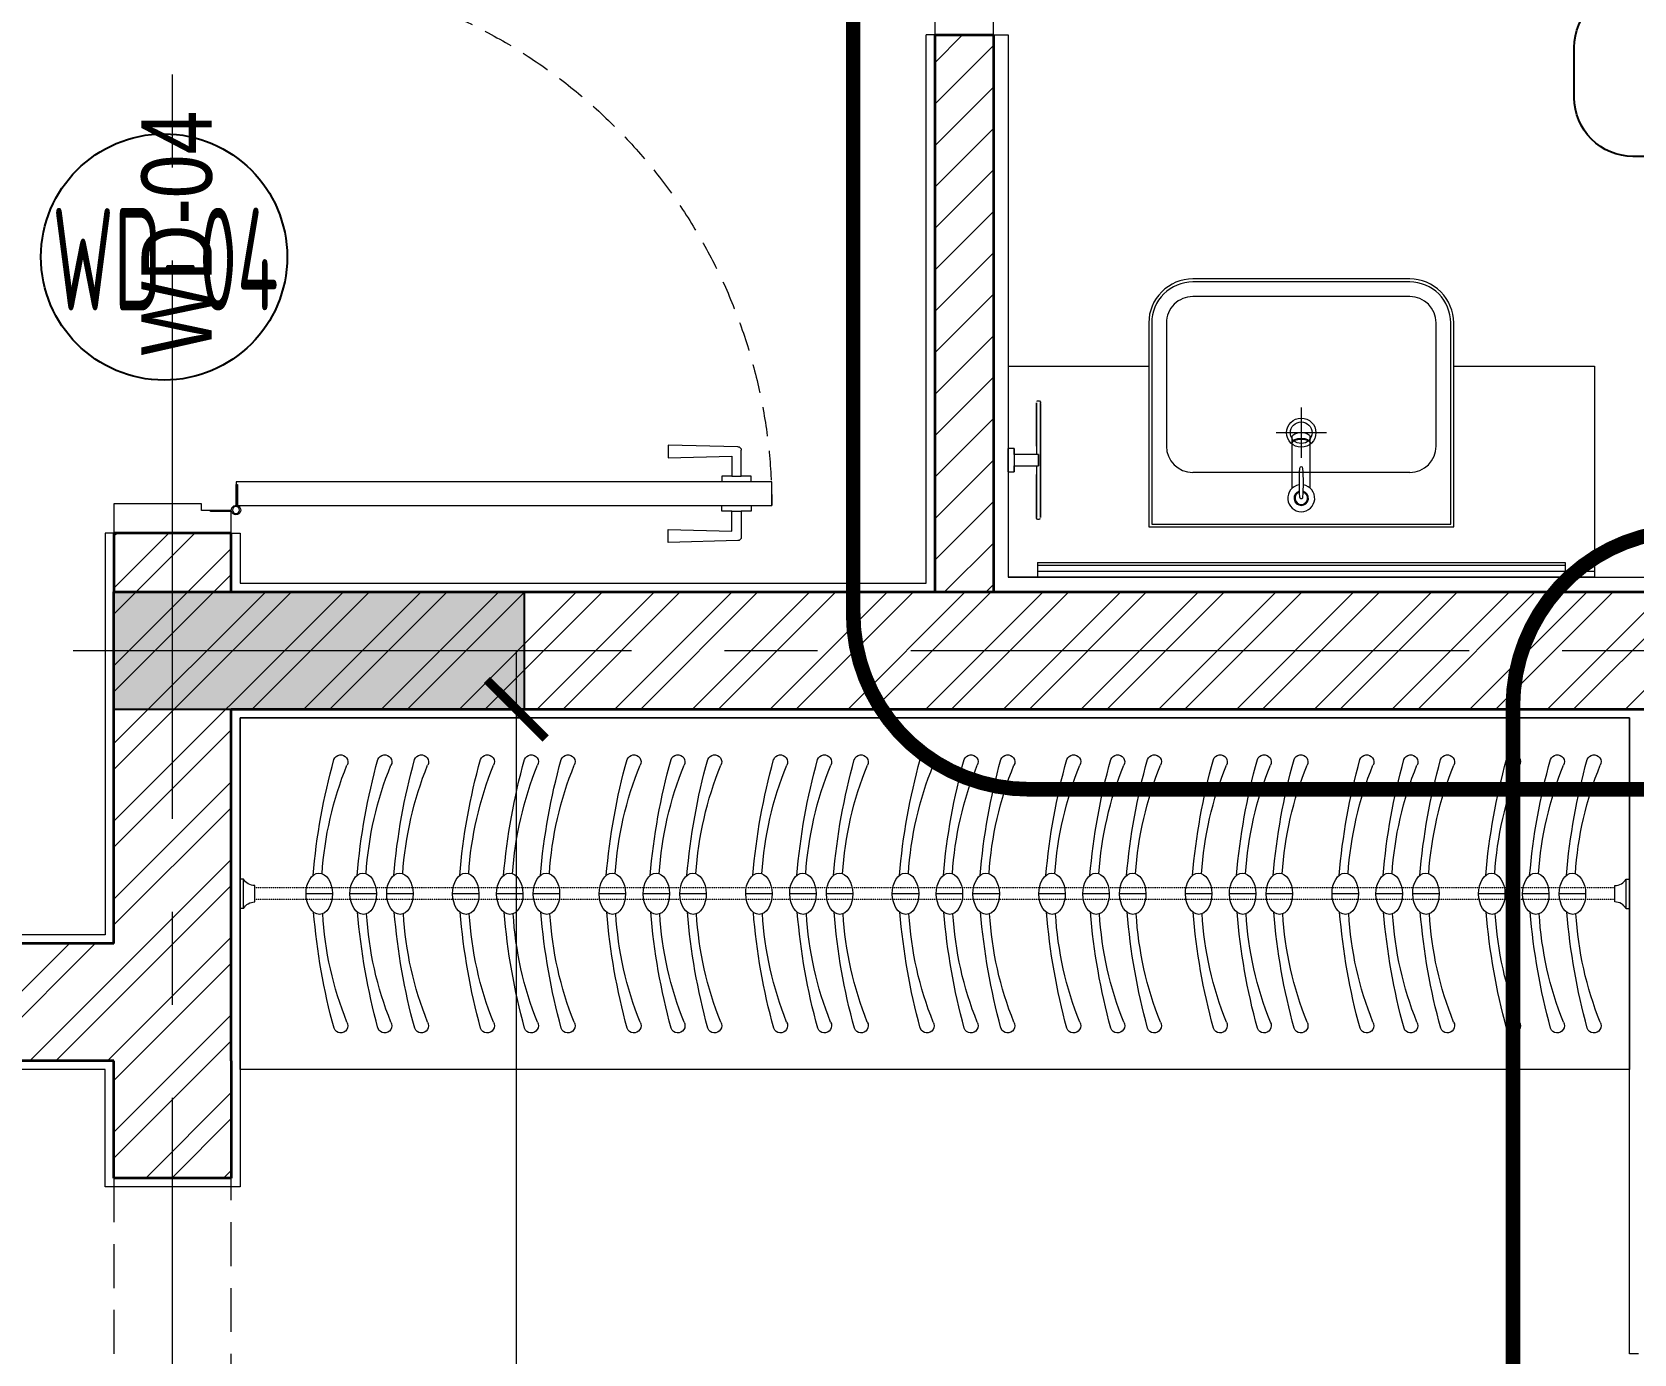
# Model space of a CAD drawing. Header units: millimetres. Extents: x -8913 to 62688, y -13000 to 43000.
# Drawn here: x 45698 to 48430, y 14700 to 16955 of the extents above; entities that cross this region are included whole.
import ezdxf
from ezdxf.enums import TextEntityAlignment as Align

# ---------------------------------------------------------------- set-up
doc = ezdxf.new("R2010")
doc.units = ezdxf.units.MM
doc.header["$MEASUREMENT"] = 0
doc.header["$PDMODE"] = 1
for name, pattern in [('1735 X DT-5BR-FFP$0$DASHED', [0.75, 0.5, -0.25]), ('1735 X DT-5BR-FFP$0$HIDDEN', [0.375, 0.25, -0.125]), ('1735 X DT-5BR-Grids$0$CENTER2', [28.575, 19.05, -3.175, 3.175, -3.175]), ('HIDDEN2', [4.7625, 3.175, -1.5875])]:
    doc.linetypes.add(name, pattern=pattern)
for name, color, linetype in [('03-Col-DT-5BR-First Floor$0$ST--Column', 4, 'Continuous'), ('03-Col-DT-5BR-First Floor$0$ST--Column Hatch', 253, 'Continuous'), ('08--DOORREF-1', 8, 'Continuous'), ('08--SPACENUMBER-1', 8, 'Continuous')]:
    doc.layers.add(name, color=color, linetype=linetype)
for name, color, linetype, lineweight in [('07--DIM-2', 2, 'Continuous', 25), ('08--DETREF', 7, 'Continuous', 25), ('08--DOORREF', 7, 'Continuous', 25), ('08--SECTREF-1', 2, 'Continuous', 25), ('08--SECTREF-2', 4, 'Continuous', 35), ('08--SPACENUMBER', 2, 'Continuous', 25), ('08--SPACEREF', 3, 'Continuous', 25), ('1735 X DT-5BR-FFP$0$F--BLOCKWALL-3', 3, 'Continuous', 35), ('1735 X DT-5BR-FFP$0$F--BLOCKWALL-3--HOLLOW', 3, 'Continuous', 35), ('1735 X DT-5BR-FFP$0$F--BLOCKWALL-3--SOLID', 3, 'Continuous', 35), ('1735 X DT-5BR-FFP$0$F--BLOCKWALL-HATCH--HOLLOW', 251, 'Continuous', 13), ('1735 X DT-5BR-FFP$0$F--BLOCKWALL-HATCH--SOLID', 251, 'Continuous', 13), ('1735 X DT-5BR-FFP$0$F--BLOCKWALL-HID', 9, '1735 X DT-5BR-FFP$0$HIDDEN', 18), ('1735 X DT-5BR-FFP$0$L--DOORS-1', 9, 'Continuous', 18), ('1735 X DT-5BR-FFP$0$M--PLASTER-0', 8, 'Continuous', 9), ('1735 X DT-5BR-FFP$0$N--FIXTURE-CB-0', 251, 'Continuous', 9), ('1735 X DT-5BR-FFP$0$N--SANITARY-1', 9, 'Continuous', 18), ('1735 X DT-5BR-Grids$0$03--GRID', 252, '1735 X DT-5BR-Grids$0$CENTER2', 5), ('Z--X-REF', 7, 'Continuous', 0)]:
    doc.layers.add(name, color=color, linetype=linetype, lineweight=lineweight)
doc.layers.add('1735 X DT-5BR-FFP$0$00--Door No', color=6, linetype='Continuous', lineweight=0, plot=False)
doc.styles.add('1735 X DT-5BR-FFP$0$style1', font='arial.ttf', dxfattribs={"width": 0.8, "height": 250})
doc.styles.add('ISO', font='isocp2.shx', dxfattribs={"width": 0.8})
doc.dimstyles.new('1-100_AR', dxfattribs={"dimtxt": 225, "dimasz": 100, "dimexe": 100, "dimexo": 100, "dimgap": 0, "dimtad": 0, "dimdec": 0, "dimzin": 12, "dimdsep": 46, "dimtxsty": 'ISO', "dimblk": 'ARCHTICK', "dimcen": 100, "dimdle": 100, "dimclrd": 8, "dimclre": 9, "dimclrt": 2, "dimadec": 0, "dimazin": 0, "dimtfac": 1, "dimtdec": 0, "dimtmove": 0, "dimatfit": 2, "dimldrblk": 'ARCHTICK', "dimfxl": 1, "dimtvp": 0.75, "dimtolj": 1, "dimtzin": 12, "dimlwd": 9, "dimlwe": 9, "dimarcsym": 0})

# ---------------------------------------------------------------- blocks, each defined once
blk = doc.blocks.new('*U483')
h = blk.add_hatch(color=252)
h.paths.add_polyline_path([(-0.0025, 0.0153, 0.724863), (-0.0025, 0), (-0.0025, -0.036), (-0.0005, -0.036), (-0.0005, -0.0004, 1.209796)])
h.paths.add_polyline_path([(-0.006, 0.0076, -1), (0.006, 0.0076, -1)], flags=16)
blk.add_hatch(color=252).paths.add_polyline_path([(0.0076, 0.0101, -0.06361), (0.008, 0.0081), (0.0436, 0.0081), (0.0436, 0.0101)])
blk.add_lwpolyline([(-0.0025, 0.0153, 0.723917), (-0.0025, 0), (-0.0025, -0.036), (-0.0005, -0.036), (-0.0005, -0.0004, 1.209796), (-0.0025, 0.0153)], format="xyb")
blk.add_lwpolyline([(0.008, 0.0081), (0.0436, 0.0081), (0.0436, 0.0101), (0.0076, 0.0101)])
blk.add_circle((0, 0.0076), 0.00604)
blk = doc.blocks.new('*U614')
at = {"lineweight": 5}
for p, q in [((37.5, 687), (37.5, 670)), ((47.5, 687), (37.5, 687)), ((87.5, 687), (97.5, 687)), ((97.5, 687), (97.5, 670)), ((-12.6, 664.1), (-15.5, 545)), ((37.5, 670), (-6.6, 670)), ((37.5, 654), (37.5, 670)), ((97.5, 670), (141.7, 670)), ((97.5, 654), (97.5, 670)), ((147.7, 664.1), (150.5, 545)), ((3.5, 654), (37.5, 654)), ((6.5, 545), (3.5, 654)), ((37.5, 654), (37.5, 637)), ((37.5, 637), (47.5, 637)), ((97.5, 637), (87.5, 637)), ((131.5, 654), (97.5, 654)), ((97.5, 654), (97.5, 637)), ((128.5, 545), (131.5, 654)), ((-15.5, 545), (6.5, 545)), ((150.5, 545), (128.5, 545))]:
    blk.add_line(p, q, dxfattribs=at)
blk.add_lwpolyline([(47.5, 8.5), (47.5, 722), (87.5, 722), (87.5, 8.5)], close=True, dxfattribs=at)
for points in [[(50, -51), (50, -100), (0, -100), (0, 0), (39, 0), (39, -51), (50, -51)], [(750, -51), (750, -100), (800, -100), (800, 0), (761, 0), (761, -51), (750, -51)]]:
    blk.add_lwpolyline(points, dxfattribs=at)
at = {"linetype": '1735 X DT-5BR-FFP$0$DASHED', "ltscale": 100}
blk.add_arc((47.5, 8.5), 713.5, 359.4693, 89.9985, dxfattribs=at)
at = {"lineweight": 5}
for centre, start, end in [((-6.6, 664), 90, 178.6251), ((141.7, 664), 1.3749, 90)]:
    blk.add_arc(centre, 6, start, end, dxfattribs=at)
at = {"lineweight": 5, "xscale": 1000, "yscale": 1000, "zscale": 1000}
blk.add_blockref('*U483', (39.5, 0.4), dxfattribs=at)
blk = doc.blocks.new('*U615')
at = {"lineweight": 5}
for p, q in [((37.5, 887), (37.5, 870)), ((47.5, 887), (37.5, 887)), ((87.5, 887), (97.5, 887)), ((97.5, 887), (97.5, 870)), ((-12.6, 864.1), (-15.5, 745)), ((37.5, 870), (-6.6, 870)), ((3.5, 854), (37.5, 854)), ((6.5, 745), (3.5, 854)), ((37.5, 854), (37.5, 870)), ((37.5, 854), (37.5, 837)), ((97.5, 870), (141.7, 870)), ((97.5, 854), (97.5, 870)), ((131.5, 854), (97.5, 854)), ((97.5, 854), (97.5, 837)), ((128.5, 745), (131.5, 854)), ((147.7, 864.1), (150.5, 745)), ((37.5, 837), (47.5, 837)), ((97.5, 837), (87.5, 837)), ((-15.5, 745), (6.5, 745)), ((150.5, 745), (128.5, 745))]:
    blk.add_line(p, q, dxfattribs=at)
blk.add_lwpolyline([(47.5, 8.5), (47.5, 922), (87.5, 922), (87.5, 8.5)], close=True, dxfattribs=at)
for points in [[(50, -51), (50, -200), (0, -200), (0, 0), (39, 0), (39, -51), (50, -51)], [(950, -51), (950, -200), (1000, -200), (1000, 0), (961, 0), (961, -51), (950, -51)]]:
    blk.add_lwpolyline(points, dxfattribs=at)
at = {"linetype": '1735 X DT-5BR-FFP$0$DASHED', "ltscale": 100}
blk.add_arc((47.5, 8.5), 913.5, 359.4693, 89.9985, dxfattribs=at)
at = {"lineweight": 5}
for centre, start, end in [((-6.6, 864), 90, 178.6251), ((141.7, 864), 1.3749, 90)]:
    blk.add_arc(centre, 6, start, end, dxfattribs=at)
at = {"lineweight": 5, "xscale": 1000, "yscale": 1000, "zscale": 1000}
blk.add_blockref('*U483', (39.5, 0.4), dxfattribs=at)
blk = doc.blocks.new('1735 X DT-5BR-FFP$0$ID-009A$0$A$C4D624917')
for p, q in [((-25, -14), (-25, 14)), ((-6, 25), (0, 25)), ((-6, -25), (-6, 25)), ((0, -25), (0, 25)), ((-6, -25), (0, -25))]:
    blk.add_line(p, q)
for centre, start, end in [((-25, 35.9), 270.0527, 330.0844), ((-25, -35.9), 29.9156, 89.9473)]:
    blk.add_arc(centre, 21.9, start, end)
blk = doc.blocks.new('1735 X DT-5BR-FFP$0$Clothes Hanger')
at = {"color": 0, "ltscale": 300}
blk.add_line((26.3, 237.2, 0), (71.4, 237.2, 0), dxfattribs=at)
at = {"color": 0, "ltscale": 300, "extrusion": (-1.35005e-15, -2.57735e-24, -1)}
for centre, major_axis, ratio, start_param, end_param in [((12.2, 462.2, 0), (-0.2, 12.2), 1, 4.204543, 7.50022), ((-632.4, 249.2, 0), (-150.6, 856.4), 0.791628, 1.455021, 1.686572), ((-325.9, 285.7, 0), (-101.6, 454), 0.783352, 1.365746, 1.775847), ((-325.1, 190.3, 0), (104.2, 454.4), 0.781845, 1.365746, 1.775847), ((-631.5, 227.8, 0), (153.8, 856.3), 0.79127, 1.455021, 1.686572), ((12.2, 12.2, 0), (-0.2, 12.2), 1, 1.924655, 5.220332)]:
    blk.add_ellipse(centre, major_axis=major_axis, ratio=ratio, start_param=start_param, end_param=end_param, dxfattribs=at)
at = {"color": 0, "ltscale": 300}
blk.add_ellipse((48.9, 237.2, 0), major_axis=(0.4, -35.1), ratio=0.641459, dxfattribs=at)
blk = doc.blocks.new('*U619')
at = {"ltscale": 300}
for p, q in [((2370, 600), (0, 600)), ((0, 600), (0, 0)), ((2370, 0), (2370, 600)), ((0, 0), (2370, 0))]:
    blk.add_line(p, q, dxfattribs=at)
at = {"linetype": '1735 X DT-5BR-FFP$0$HIDDEN', "ltscale": 0.1}
for p, q in [((25, 310, 0), (2345, 310)), ((25, 290, 0), (2345, 290))]:
    blk.add_line(p, q, dxfattribs=at)
at = {"linetype": '1735 X DT-5BR-FFP$0$HIDDEN', "ltscale": 0.5, "xscale": -1, "rotation": 180}
for p in [(48.5, 537.2, 0), (111.1, 537.2, 0), (186.1, 537.2, 0), (298.5, 537.2, 0), (361.1, 537.2, 0), (436.1, 537.2, 0), (548.5, 537.2, 0), (611.1, 537.2, 0), (686.1, 537.2, 0), (798.5, 537.2, 0), (861.1, 537.2, 0), (936.1, 537.2, 0), (1048.5, 537.2, 0), (1111.1, 537.2, 0), (1186.1, 537.2, 0), (1298.5, 537.2, 0), (1361.1, 537.2, 0), (1436.1, 537.2, 0), (1548.5, 537.2, 0), (1611.1, 537.2, 0), (1686.1, 537.2, 0), (1798.5, 537.2, 0), (1861.1, 537.2, 0), (1936.1, 537.2, 0), (2048.5, 537.2, 0), (2111.1, 537.2, 0), (2186.1, 537.2, 0)]:
    blk.add_blockref('1735 X DT-5BR-FFP$0$Clothes Hanger', p, dxfattribs=at)
at = {"linetype": '1735 X DT-5BR-FFP$0$HIDDEN', "ltscale": 6, "xscale": -1}
blk.add_blockref('1735 X DT-5BR-FFP$0$ID-009A$0$A$C4D624917', (0, 300), dxfattribs=at)
at = {"linetype": '1735 X DT-5BR-FFP$0$HIDDEN', "ltscale": 6}
blk.add_blockref('1735 X DT-5BR-FFP$0$ID-009A$0$A$C4D624917', (2370, 300), dxfattribs=at)
blk = doc.blocks.new('03-Col-DT-5BR-First Floor')
at = {"layer": '03-Col-DT-5BR-First Floor$0$ST--Column Hatch'}
h = blk.add_hatch(color=256, dxfattribs=at)
h.dxf.hatch_style = 1
h.paths.add_polyline_path([(10050, 16000), (10050, 15800), (10750, 15800), (10750, 16000)])
at = {"layer": '03-Col-DT-5BR-First Floor$0$ST--Column'}
blk.add_lwpolyline([(10050, 16000), (10050, 15800), (10750, 15800), (10750, 16000)], close=True, dxfattribs=at)
blk = doc.blocks.new('1735 X DT-5BR-FFP$0$TOWEL RAIL')
at = {"layer": '1735 X DT-5BR-FFP$0$N--SANITARY-1', "color": 252}
for p, q in [((24233.9, 15819.3), (24234.7, 15821)), ((24234.7, 15821), (24238.1, 15821)), ((24238.1, 15821), (24239.8, 15818.5)), ((24233, 15816.8), (24233, 15817.6)), ((24233, 15817.6), (24233, 15815.9)), ((24233, 15812.6), (24233, 15816.8)), ((24233, 15815.9), (24233, 15810)), ((24233, 15804.1), (24233, 15812.6)), ((24233, 15810), (24233, 15800.7)), ((24233, 15793.1), (24233, 15804.1)), ((24233, 15800.7), (24233, 15788)), ((24233, 15777.8), (24233, 15793.1)), ((24239.8, 15818.5), (24239.8, 15817.6)), ((24239.8, 15817.6), (24239.8, 15815.9)), ((24239.8, 15814.3), (24239.8, 15817.6)), ((24239.8, 15817.6), (24239.8, 15817.6)), ((24239.8, 15815.9), (24239.8, 15810)), ((24239.8, 15807.5), (24239.8, 15814.3)), ((24239.8, 15810), (24239.8, 15800.7)), ((24239.8, 15796.5), (24239.8, 15807.5)), ((24239.8, 15800.7), (24239.8, 15788)), ((24239.8, 15782.9), (24239.8, 15796.5)), ((24233, 15788), (24233, 15771.9)), ((24233, 15760.9), (24233, 15777.8)), ((24233, 15771.9), (24233, 15754.9)), ((24239.8, 15788), (24239.8, 15771.9)), ((24239.8, 15766.8), (24239.8, 15782.9)), ((24239.8, 15771.9), (24239.8, 15754.9)), ((24239.8, 15749), (24239.8, 15766.8)), ((24233, 15743.1), (24233, 15760.9)), ((24233, 15754.9), (24233, 15735.4)), ((24233, 15723.6), (24233, 15743.1)), ((24239.8, 15754.9), (24239.8, 15743.9)), ((24239.8, 15729.5), (24239.8, 15749)), ((24288.1, 15739.7), (24278, 15739.7)), ((24278, 15739.7), (24278, 15738.8)), ((24278, 15738.8), (24278, 15739.7)), ((24278, 15738.8), (24278, 15737.1)), ((24278, 15737.1), (24278, 15738.8)), ((24288.1, 15739.7), (24288.1, 15738.8)), ((24288.1, 15738.8), (24288.1, 15737.1)), ((24233, 15735.4), (24233, 15715.9)), ((24233, 15703.2), (24233, 15723.6)), ((24233, 15715.9), (24233, 15696.5)), ((24236.4, 15727.8), (24236.4, 15729.5)), ((24236.4, 15729.5), (24236.4, 15719.3)), ((24237.3, 15729.5), (24236.4, 15729.5)), ((24236.4, 15726.1), (24236.4, 15727.8)), ((24236.4, 15724.4), (24236.4, 15726.1)), ((24236.4, 15721.9), (24236.4, 15724.4)), ((24236.4, 15719.3), (24236.4, 15721.9)), ((24236.4, 15716.8), (24236.4, 15719.3)), ((24236.4, 15719.3), (24236.4, 15710)), ((24236.4, 15715.1), (24236.4, 15716.8)), ((24236.4, 15712.6), (24236.4, 15715.1)), ((24236.4, 15710.9), (24236.4, 15712.6)), ((24236.4, 15710), (24236.4, 15710.9)), ((24238.1, 15729.5), (24237.3, 15729.5)), ((24239, 15729.5), (24238.1, 15729.5)), ((24239.8, 15729.5), (24239, 15729.5)), ((24239, 15729.5), (24239, 15729.5)), ((24278, 15729.5), (24239.8, 15729.5)), ((24239.8, 15729.5), (24239.8, 15729.5)), ((24278, 15737.1), (24278, 15733.7)), ((24278, 15733.7), (24278, 15737.1)), ((24278, 15733.7), (24278, 15729.5)), ((24278, 15729.5), (24278, 15733.7)), ((24278, 15724.4), (24278, 15729.5)), ((24278, 15719.3), (24278, 15724.4)), ((24278, 15714.3), (24278, 15719.3)), ((24278, 15710), (24278, 15714.3)), ((24288.1, 15737.1), (24288.1, 15733.7)), ((24288.1, 15733.7), (24288.1, 15729.5)), ((24288.1, 15729.5), (24288.1, 15724.4)), ((24288.1, 15724.4), (24288.1, 15719.3)), ((24288.1, 15719.3), (24288.1, 15714.3)), ((24288.1, 15714.3), (24288.1, 15710)), ((24233, 15684.6), (24233, 15703.2)), ((24233, 15696.5), (24233, 15677.8)), ((24233, 15666.8), (24233, 15684.6)), ((24236.4, 15710), (24237.3, 15710)), ((24237.3, 15710), (24238.1, 15710)), ((24238.1, 15710), (24239, 15710)), ((24239, 15710), (24239, 15710)), ((24239, 15710), (24239.8, 15710)), ((24239.8, 15710), (24278, 15710)), ((24239.8, 15703.2), (24239.8, 15710)), ((24239.8, 15710), (24239.8, 15710)), ((24239.8, 15684.6), (24239.8, 15703.2)), ((24239.8, 15695.6), (24239.8, 15677.8)), ((24239.8, 15666.8), (24239.8, 15684.6)), ((24278, 15710), (24278, 15705.8)), ((24278, 15705.8), (24278, 15710)), ((24278, 15705.8), (24278, 15702.4)), ((24278, 15702.4), (24278, 15705.8)), ((24278, 15702.4), (24278, 15699.8)), ((24278, 15699.8), (24278, 15702.4)), ((24278, 15699.8), (24288.1, 15699.8)), ((24278, 15699.8), (24278, 15699.8)), ((24278, 15699.8), (24278, 15699.8)), ((24288.1, 15710), (24288.1, 15705.8)), ((24288.1, 15705.8), (24288.1, 15702.4)), ((24288.1, 15702.4), (24288.1, 15699.8)), ((24288.1, 15699.8), (24288.1, 15699.8)), ((24233, 15677.8), (24233, 15660.9)), ((24233, 15651.5), (24233, 15666.8)), ((24233, 15660.9), (24233, 15646.5)), ((24239.8, 15677.8), (24239.8, 15660.9)), ((24239.8, 15651.5), (24239.8, 15666.8)), ((24239.8, 15660.9), (24239.8, 15646.5)), ((24233, 15638.8), (24233, 15651.5)), ((24233, 15646.5), (24233, 15634.6)), ((24233, 15629.5), (24233, 15638.8)), ((24233, 15634.6), (24233, 15627)), ((24233, 15623.6), (24233, 15629.5)), ((24239.8, 15638.8), (24239.8, 15651.5)), ((24239.8, 15646.5), (24239.8, 15634.6)), ((24239.8, 15629.5), (24239.8, 15638.8)), ((24239.8, 15634.6), (24239.8, 15627)), ((24239.8, 15623.6), (24239.8, 15629.5)), ((24233, 15627), (24233, 15621.9)), ((24233, 15621.9), (24233, 15622.7)), ((24233, 15621), (24233, 15621.9)), ((24233, 15621.9), (24233, 15621.9)), ((24234.7, 15618.5), (24233, 15621)), ((24238.1, 15618.5), (24234.7, 15618.5)), ((24239, 15619.3), (24238.1, 15618.5)), ((24239.8, 15627), (24239.8, 15621.9)), ((24239.8, 15621.9), (24239.8, 15623.6)), ((24239.8, 15621.9), (24239.8, 15621.9))]:
    blk.add_line(p, q, dxfattribs=at)
blk = doc.blocks.new('1735 X DT-5BR-FFP$0$rak top semi recessed top')
at = {"layer": '1735 X DT-5BR-FFP$0$N--SANITARY-1'}
for p, q in [((-18203.7, 4821.2), (-18723.7, 4821.2)), ((-18479, 4755.1), (-18479, 4667.1)), ((-18448.4, 4755.1), (-18448.4, 4667.1)), ((-18648.7, 4728.2), (-18278.7, 4728.2)), ((-18693.7, 4683.2), (-18693.7, 4473.2)), ((-18233.7, 4473.2), (-18233.7, 4683.2)), ((-18648.7, 4428.2), (-18278.7, 4428.2))]:
    blk.add_line(p, q, dxfattribs=at)
for points in [[(-18203.7, 4821.2), (-18723.7, 4821.2), (-18723.7, 4473.2, 0.414214), (-18648.7, 4398.2), (-18278.7, 4398.2, 0.414214), (-18203.7, 4473.2)], [(-18208.7, 4816.2), (-18718.7, 4816.2), (-18718.7, 4473.2, 0.414214), (-18648.7, 4403.2), (-18278.7, 4403.2, 0.414214), (-18208.7, 4473.2)]]:
    blk.add_lwpolyline(points, format="xyb", close=True, dxfattribs=at)
for points in [[(-18463.7, 4617.6), (-18463.7, 4703.2)], [(-18506.5, 4660.4), (-18420.9, 4660.4)]]:
    blk.add_lwpolyline(points, dxfattribs=at)
for radius in [24.9, 18.5]:
    blk.add_circle((-18463.7, 4660.4), radius, dxfattribs=at)
for centre, radius, start, end in [((-18463.7, 4772.2), 23, 279.4878, 260.5115), ((-18463.7, 4772.2), 12.3, 286.4132, 253.5861), ((-18463.7, 4772.2), 10.7, 288.3948, 251.6045), ((-18157.4, 4745.8), 310.1, 175.5078, 184.4915), ((-18463.7, 4770), 2.86, 359.9996, 179.9996), ((-18770, 4745.8), 310.1, 355.5078, 4.4915), ((-18648.7, 4683.2), 45, 90, 180), ((-18278.7, 4683.2), 45, 0, 90), ((-18463.7, 4721.5), 2.86, 179.9996, 359.9996), ((-18648.7, 4473.2), 45, 180, 270), ((-18278.7, 4473.2), 45, 270, 0)]:
    blk.add_arc(centre, radius, start, end, dxfattribs=at)
at = {"layer": '1735 X DT-5BR-FFP$0$N--SANITARY-1', "extrusion": (0, 0, -1)}
for centre in [(-18463.7, 4678.2), (-18463.7, 4676.9), (-18463.7, 4667.1)]:
    blk.add_ellipse(centre, major_axis=(-15.3, 0), ratio=0.448066, start_param=3.141593, end_param=6.283185, dxfattribs=at)
blk = doc.blocks.new('1735 X DT-5BR-FFP$0$semi-recessed wash basin plan')
for p, q in [((25503, 15303.6), (25503, 15328.6)), ((26403, 15303.6), (26403, 15328.6))]:
    blk.add_line(p, q)
at = {"layer": '1735 X DT-5BR-FFP$0$M--PLASTER-0'}
blk.add_line((25453, 15303.6), (25453, 15328.6), dxfattribs=at)
blk.add_lwpolyline([(26403, 15303.6), (25503, 15303.6)], dxfattribs=at)
at = {"layer": '1735 X DT-5BR-FFP$0$N--SANITARY-1'}
for p, q in [((26453, 14968.6), (26453, 15328.6)), ((25503, 15308.6), (26403, 15308.6)), ((25693, 14968.6), (25453, 14968.6)), ((26453, 14968.6), (26213, 14968.6))]:
    blk.add_line(p, q, dxfattribs=at)
blk.add_lwpolyline([(25453, 14968.6), (25453, 15328.6), (26453, 15328.6)], dxfattribs=at)
at = {"layer": '1735 X DT-5BR-FFP$0$N--SANITARY-1', "color": 136}
blk.add_lwpolyline([(25453, 15318.6), (26403, 15318.6)], dxfattribs=at)
at = {"layer": '1735 X DT-5BR-FFP$0$N--SANITARY-1'}
blk.add_blockref('1735 X DT-5BR-FFP$0$rak top semi recessed top', (44416.7, 10421.6), dxfattribs=at)
blk = doc.blocks.new('1735 X DT-5BR-FFP')
at = {"layer": '1735 X DT-5BR-FFP$0$F--BLOCKWALL-HATCH--HOLLOW'}
h = blk.add_hatch(dxfattribs=at)
h.set_pattern_fill('ANSI32', color=256, scale=250)
h.paths.add_polyline_path([(10250, 16100), (10050, 16100), (10050, 16000), (10250, 16000)])
h = blk.add_hatch(dxfattribs=at)
h.set_pattern_fill('ANSI32', color=256, scale=250)
h.paths.add_polyline_path([(9250, 15400), (9250, 15200), (10050, 15200), (10050, 15000), (10250, 15000), (10250, 15800), (14750, 15800), (14750, 16000), (10050, 16000), (10050, 15400)])
at = {"layer": '1735 X DT-5BR-FFP$0$F--BLOCKWALL-HATCH--SOLID'}
h = blk.add_hatch(dxfattribs=at)
h.set_pattern_fill('ANSI31', color=256, scale=400, style=0)
h.paths.add_polyline_path([(11550, 16950), (11450, 16950), (11450, 16000), (11550, 16000)])
at = {"layer": '1735 X DT-5BR-FFP$0$F--BLOCKWALL-3--HOLLOW'}
for p, q in [((10250, 15200), (10250, 15800)), ((10250, 15800), (14750, 15800)), ((10050, 15400), (9250, 15400)), ((10050, 15200), (9250, 15200)), ((10250, 15200), (10250, 15000)), ((10250, 15000), (10050, 15000))]:
    blk.add_line(p, q, dxfattribs=at)
blk.add_lwpolyline([(10250, 16100), (10050, 16100), (10050, 16000), (10250, 16000)], close=True, dxfattribs=at)
for points in [[(10050, 15400), (10050, 16000), (14750, 16000)], [(10050, 15000), (10050, 15200)]]:
    blk.add_lwpolyline(points, dxfattribs=at)
at = {"layer": '1735 X DT-5BR-FFP$0$F--BLOCKWALL-3--SOLID'}
for p, q in [((11450, 16950), (11550, 16950)), ((11450, 16950), (11450, 16000)), ((11550, 16950), (11550, 16000))]:
    blk.add_line(p, q, dxfattribs=at)
at = {"layer": '1735 X DT-5BR-FFP$0$F--BLOCKWALL-HID', "ltscale": 300}
for p, q in [((10050, 15000), (10050, 13500)), ((10250, 13500), (10250, 15000))]:
    blk.add_line(p, q, dxfattribs=at)
at = {"layer": '1735 X DT-5BR-FFP$0$M--PLASTER-0'}
for p, q in [((11450, 16950), (11435, 16950)), ((11550, 16950), (11575, 16950)), ((10050, 16100), (10035, 16100)), ((10250, 16100), (10265, 16100)), ((12650, 14700), (12635, 14700))]:
    blk.add_line(p, q, dxfattribs=at)
for points in [[(11575, 16950), (11575, 16025), (13825, 16024.9), (13825, 16624.9), (14725, 16624.9), (14725, 17149.9)], [(10265, 16100), (10265, 16015), (11435, 16015), (11435, 16950)], [(10035, 16100), (10035, 15415), (9250, 15415)], [(12635, 14700), (12635, 15785), (10265, 15785), (10265, 14985), (10035, 14985), (10035, 15185), (9250, 15185)]]:
    blk.add_lwpolyline(points, dxfattribs=at)
blk.add_blockref('03-Col-DT-5BR-First Floor', (0, 0))
at = {"layer": '1735 X DT-5BR-FFP$0$F--BLOCKWALL-3', "lineweight": 30, "rotation": 180}
blk.add_blockref('1735 X DT-5BR-FFP$0$TOWEL RAIL', (35863.1, 31944.4), dxfattribs=at)
at = {"layer": '1735 X DT-5BR-FFP$0$L--DOORS-1', "rotation": 270}
blk.add_blockref('*U614', (11550, 17750), dxfattribs=at)
at = {"layer": '1735 X DT-5BR-FFP$0$L--DOORS-1', "xscale": -1, "rotation": 270}
blk.add_blockref('*U615', (10250, 16100), dxfattribs=at)
at = {"layer": '1735 X DT-5BR-FFP$0$N--FIXTURE-CB-0', "xscale": -1, "rotation": 9.985932081235662e-09}
blk.add_blockref('*U619', (12635, 15185), dxfattribs=at)
at = {"layer": '1735 X DT-5BR-FFP$0$N--SANITARY-1', "rotation": 180}
blk.add_blockref('1735 X DT-5BR-FFP$0$semi-recessed wash basin plan', (38028, 31353.6), dxfattribs=at)
at = {"layer": '1735 X DT-5BR-FFP$0$00--Door No', "insert": (10157.7, 16612), "char_height": 120, "width": 687.788, "attachment_point": 5, "rotation": 90, "style": '1735 X DT-5BR-FFP$0$style1'}
blk.add_mtext('{\\fSWIS721 BT|b0|i0|c0|p50;WD-04}', dxfattribs=at)
blk = doc.blocks.new('FGRTGR')
at = {"layer": '08--SPACENUMBER-1'}
blk.add_lwpolyline([(-400, 340.8), (400, 340.8, -0.414214), (500, 240.8), (500.2, 154.9, -0.414214), (400.2, 54.9), (-400, 54.9, -0.414214), (-500, 154.9), (-500, 240.8, -0.414214)], format="xyb", close=True, dxfattribs=at)
at = {"layer": '08--SPACENUMBER', "style": 'ISO', "width": 0.7, "flags": 4}
blk.add_attdef('01', text='', height=175, dxfattribs=at).set_placement((0.5, 212.4), align=Align.MIDDLE)
at = {"layer": '08--SPACEREF', "style": 'ISO', "width": 0.7, "flags": 4}
for p in [(1.4, 839.9), (1.4, 475)]:
    blk.add_attdef('S', text='', height=200, dxfattribs=at).set_placement(p, align=Align.CENTER)
blk = doc.blocks.new('OPEN-NO')
at = {"layer": '08--DOORREF-1'}
blk.add_circle((0, 0), 300, dxfattribs=at)
at = {"layer": '08--DOORREF', "style": 'ISO', "width": 0.6}
blk.add_attdef('OPEINGNO', text='', height=250, dxfattribs=at).set_placement((3.2, -4.8), align=Align.MIDDLE)
blk = doc.blocks.new('_ArchTick')
at = {"color": 0, "const_width": 0.15}
blk.add_lwpolyline([(-0.5, -0.5), (0.5, 0.5)], dxfattribs=at)
blk = doc.blocks.new('*D142')
at = {"layer": '07--DIM-2', "color": 8, "lineweight": 9, "transparency": 16777216}
blk.add_line((46523.6, 15900), (46523.6, 12700), dxfattribs=at)
at = {"layer": '07--DIM-2', "color": 9, "lineweight": 9, "transparency": 16777216}
for p, q in [((46137.5, 15800), (46623.6, 15800)), ((46137.5, 12800), (46623.6, 12800))]:
    blk.add_line(p, q, dxfattribs=at)
at = {"layer": 'Defpoints', "color": 0, "transparency": 16777216}
for p in [(46037.5, 15800), (46037.5, 12800), (46523.6, 12800)]:
    blk.add_point(p, dxfattribs=at)
at = {"layer": '07--DIM-2', "color": 8, "lineweight": 9, "transparency": 16777216, "xscale": 100, "yscale": 100, "zscale": 100}
for p, rotation in [((46523.6, 15800), 90), ((46523.6, 12800), 270)]:
    blk.add_blockref('_ArchTick', p, dxfattribs=dict(at, rotation=rotation))
at = {"layer": '07--DIM-2', "color": 2, "transparency": 16777216, "insert": (46354.9, 14300), "char_height": 225, "attachment_point": 5, "rotation": 90, "style": 'ISO'}
blk.add_mtext('\\A1;3000', dxfattribs=at)
blk = doc.blocks.new('*D144')
at = {"layer": '07--DIM-2', "color": 8, "lineweight": 9, "transparency": 16777216}
blk.add_line((45538, 15300), (45538, 9600), dxfattribs=at)
at = {"layer": '07--DIM-2', "color": 9, "lineweight": 9, "transparency": 16777216}
for p, q in [((45837.5, 15200), (45438, 15200)), ((45822.5, 9700), (45438, 9700))]:
    blk.add_line(p, q, dxfattribs=at)
at = {"layer": 'Defpoints', "color": 0, "transparency": 16777216}
for p in [(45937.5, 15200), (45538, 9700), (45922.5, 9700)]:
    blk.add_point(p, dxfattribs=at)
at = {"layer": '07--DIM-2', "color": 8, "lineweight": 9, "transparency": 16777216, "xscale": 100, "yscale": 100, "zscale": 100}
for p, rotation in [((45538, 15200), 90), ((45538, 9700), 270)]:
    blk.add_blockref('_ArchTick', p, dxfattribs=dict(at, rotation=rotation))
at = {"layer": '07--DIM-2', "color": 2, "transparency": 16777216, "insert": (45369.3, 12450), "char_height": 225, "attachment_point": 5, "rotation": 90, "style": 'ISO'}
blk.add_mtext('\\A1;5500', dxfattribs=at)
blk = doc.blocks.new('*U218')
at = {"layer": '08--DETREF', "color": 251, "linetype": 'HIDDEN2', "ltscale": 100, "const_width": 35}
blk.add_lwpolyline([(-191058.9, 56743.8, 0.414214), (-190638.9, 56323.8), (-186281.1, 56323.8, 0.414214), (-185861.1, 56743.8), (-185861.1, 59302.9, 0.414214), (-186281.1, 59722.9), (-190638.9, 59722.9, 0.414214), (-191058.9, 59302.9)], format="xyb", close=True, dxfattribs=at)
at = {"layer": '08--SECTREF-1', "style": 'ISO', "width": 0.8, "flags": 4}
blk.add_attdef('DRG-NO', text='', height=250, dxfattribs=at).set_placement((-184474.3, 59953.7), align=Align.MIDDLE_CENTER)
at = {"layer": '08--SECTREF-2', "style": 'ISO', "width": 0.8, "flags": 4}
blk.add_attdef('SECTION', text='', height=350, dxfattribs=at).set_placement((-184474.3, 60374.4), align=Align.MIDDLE_CENTER)
blk = doc.blocks.new('*U219')
at = {"layer": '08--DETREF', "color": 251, "linetype": 'HIDDEN2', "ltscale": 100, "const_width": 35}
blk.add_lwpolyline([(-189465.3, 55104.1, 0.414214), (-189045.3, 54684.1), (-186281.1, 54684.1, 0.414214), (-185861.1, 55104.1), (-185861.1, 59302.9, 0.414214), (-186281.1, 59722.9), (-189045.3, 59722.9, 0.414214), (-189465.3, 59302.9)], format="xyb", close=True, dxfattribs=at)
at = {"layer": '08--SECTREF-1', "style": 'ISO', "width": 0.8, "flags": 4}
blk.add_attdef('DRG-NO', text='', height=250, dxfattribs=at).set_placement((-184474.3, 59953.7), align=Align.MIDDLE_CENTER)
at = {"layer": '08--SECTREF-2', "style": 'ISO', "width": 0.8, "flags": 4}
blk.add_attdef('SECTION', text='', height=350, dxfattribs=at).set_placement((-184474.3, 60374.4), align=Align.MIDDLE_CENTER)
blk = doc.blocks.new('1735 X DT-5BR-Grids')
at = {"layer": '1735 X DT-5BR-Grids$0$03--GRID', "ltscale": 50}
for p, q in [((10150, -2960.853), (10150, 33283.323)), ((-2878.651, 15899.999), (20742.863, 15899.999))]:
    blk.add_line(p, q, dxfattribs=at)

msp = doc.modelspace()

# ---------------------------------------------------------------- block references
at = {"layer": 'Z--X-REF'}
msp.add_blockref('1735 X DT-5BR-FFP', (35787.5, 0), dxfattribs=at)

# ---------------------------------------------------------------- next in the draw order: block references
msp.add_blockref('1735 X DT-5BR-Grids', (35787.5, 0))
at = {"layer": '08--DETREF', "xscale": 0.7142857142857143, "yscale": 0.7142857142857143, "zscale": 0.7142857142857143}
for name, p in [('*U218', (183568.9, -24568)), ('*U219', (183555.9, -26554.4))]:
    msp.add_blockref(name, p, dxfattribs=at)
at = {"layer": '08--SPACENUMBER-1', "xscale": 0.7, "yscale": 0.7, "zscale": 0.7}
msp.add_blockref('OPEN-NO', (45922.9, 16571.3), dxfattribs=at).add_auto_attribs({'OPEINGNO': 'WD-04'})
at = {"layer": '08--SPACEREF'}
ref = msp.add_blockref('FGRTGR', (48828.2, 16688.1, 0), dxfattribs=dict(at, rotation=5.172664063984507e-06))
ref.add_attrib('S', 'Bath-3', dxfattribs={"height": 200, "rotation": 0, "style": 'ISO', "width": 0.7}).set_placement((48829.5, 17163.1, 0), align=Align.CENTER)
ref.add_attrib('01', 'FF-12', dxfattribs={"layer": '08--SPACENUMBER', "height": 175, "rotation": 0, "style": 'ISO', "width": 0.7}).set_placement((48828.7, 16900.5, 0), align=Align.MIDDLE)

# ---------------------------------------------------------------- next in the draw order: dimensions: what is measured, and where the dimension line sits
at = {"layer": '07--DIM-2'}
for base, p1, p2, picture, middle in [((46523.6, 12800), (46037.5, 15800), (46037.5, 12800), '*D142', (46354.9, 14300)), ((45538, 9700), (45937.5, 15200), (45922.5, 9700), '*D144', (45369.3, 12450))]:
    dim = msp.add_linear_dim(base=base, p1=p1, p2=p2, angle=90, dimstyle='1-100_AR', dxfattribs=at)
    dim.commit()
    dim.dimension.update_dxf_attribs({"geometry": picture, "text_midpoint": middle})

doc.saveas('drawing.dxf')
